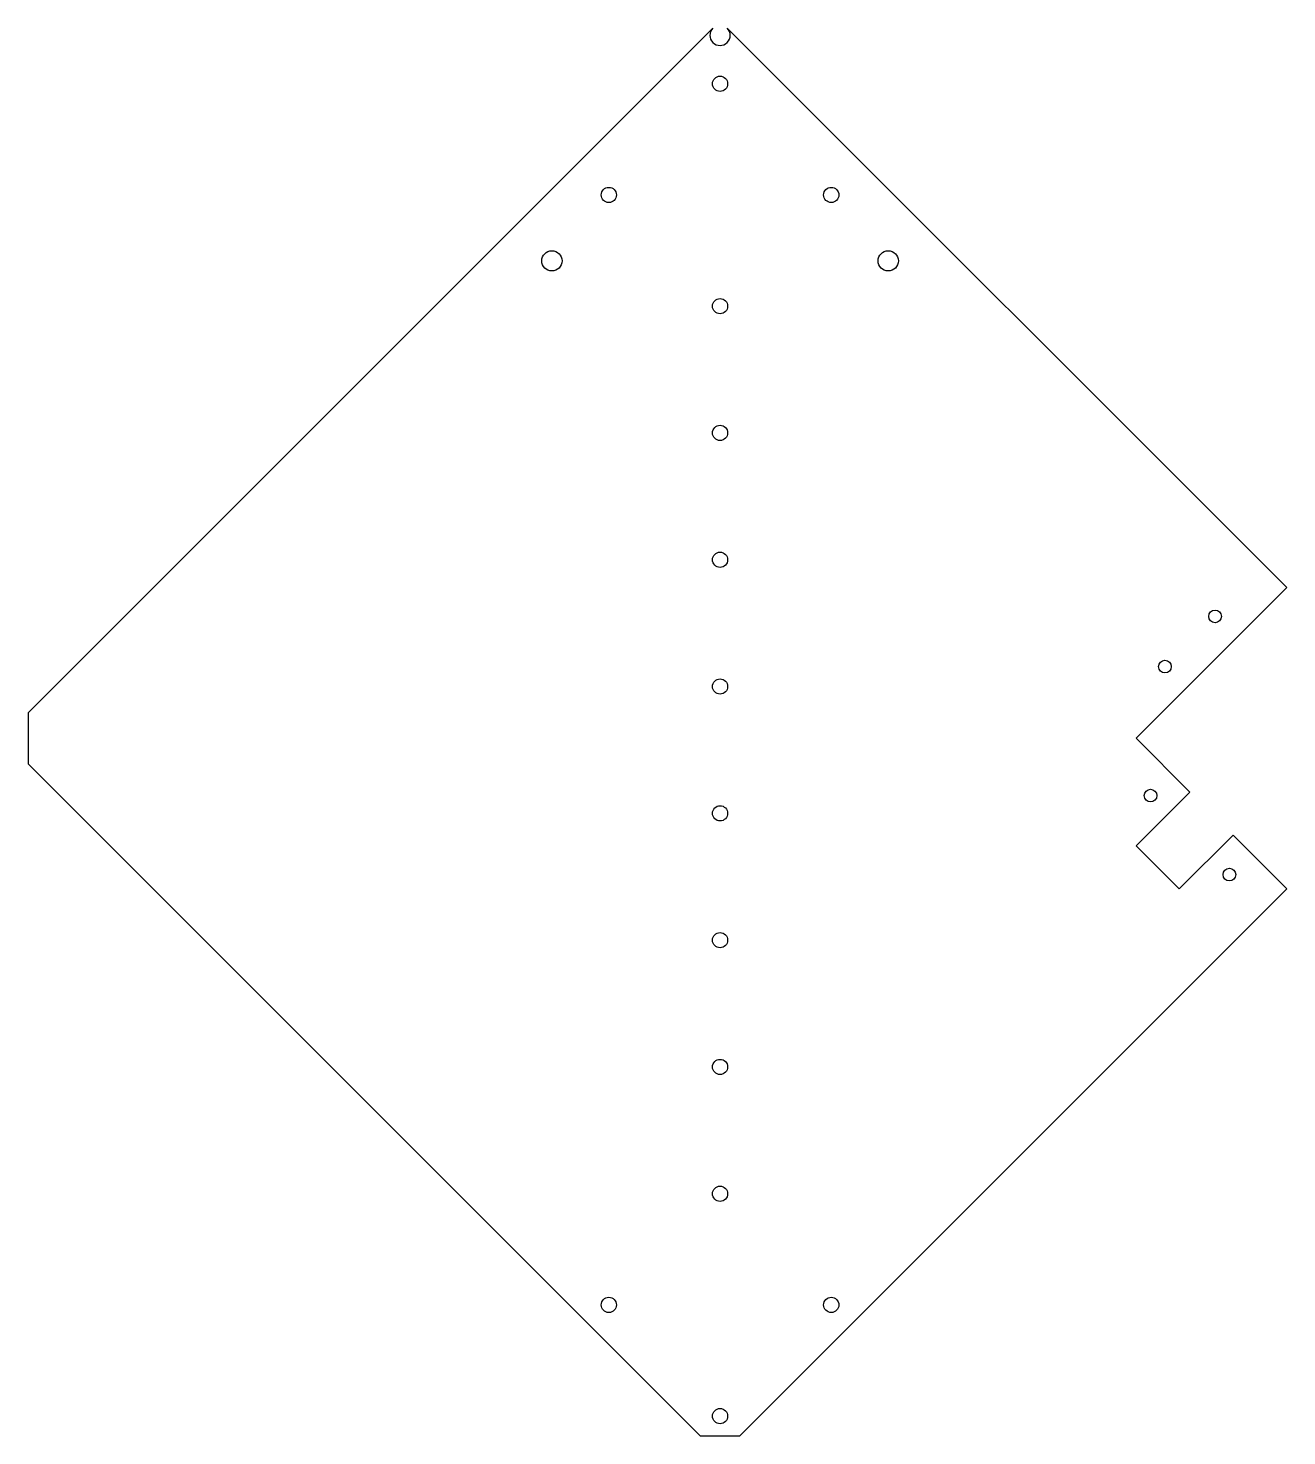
# Model space of a CAD drawing. Header units: millimetres. Extents: x -278 to -30, y -138 to 140.
import ezdxf

# ---------------------------------------------------------------- set-up
doc = ezdxf.new("R2010")
doc.units = ezdxf.units.MM

msp = doc.modelspace()

# ---------------------------------------------------------------- linework, layer by layer
at = {"color": 7, "linetype": 'Continuous', "lineweight": 25}
for p, q in [((-142.84, 140.01), (-277.8, 5.04)), ((-29.7, 29.7), (-140.01, 140.01)), ((-29.7, 29.7), (-59.4, 0)), ((-277.8, 5.04), (-277.8, -5.04)), ((-59.4, 0), (-48.79, -10.61)), ((-145.31, -137.53), (-277.8, -5.04)), ((-48.79, -10.61), (-59.4, -21.21)), ((-40.31, -19.09), (-50.91, -29.7)), ((-40.31, -19.09), (-29.7, -29.7)), ((-59.4, -21.21), (-50.91, -29.7)), ((-29.7, -29.7), (-137.53, -137.53)), ((-145.31, -137.53), (-137.53, -137.53))]:
    msp.add_line(p, q, dxfattribs=at)
for centre, radius in [((-141.42, 129.04), 1.5), ((-163.34, 107.12), 1.5), ((-119.5, 107.12), 1.5), ((-174.57, 94.13), 2), ((-108.27, 94.13), 2), ((-141.42, 85.2), 1.5), ((-141.42, 60.2), 1.5), ((-141.42, 35.2), 1.5), ((-43.84, 24.04), 1.25), ((-53.74, 14.14), 1.25), ((-141.42, 10.2), 1.5), ((-56.57, -11.31), 1.25), ((-141.42, -14.8), 1.5), ((-41.01, -26.87), 1.25), ((-141.42, -39.8), 1.5), ((-141.42, -64.8), 1.5), ((-141.42, -89.8), 1.5), ((-163.34, -111.72), 1.5), ((-119.5, -111.72), 1.5), ((-141.42, -133.64), 1.5)]:
    msp.add_circle(centre, radius, dxfattribs=at)
msp.add_arc((-141.42, 138.59), 2, 135, 45, dxfattribs=at)

doc.saveas('drawing.dxf')
